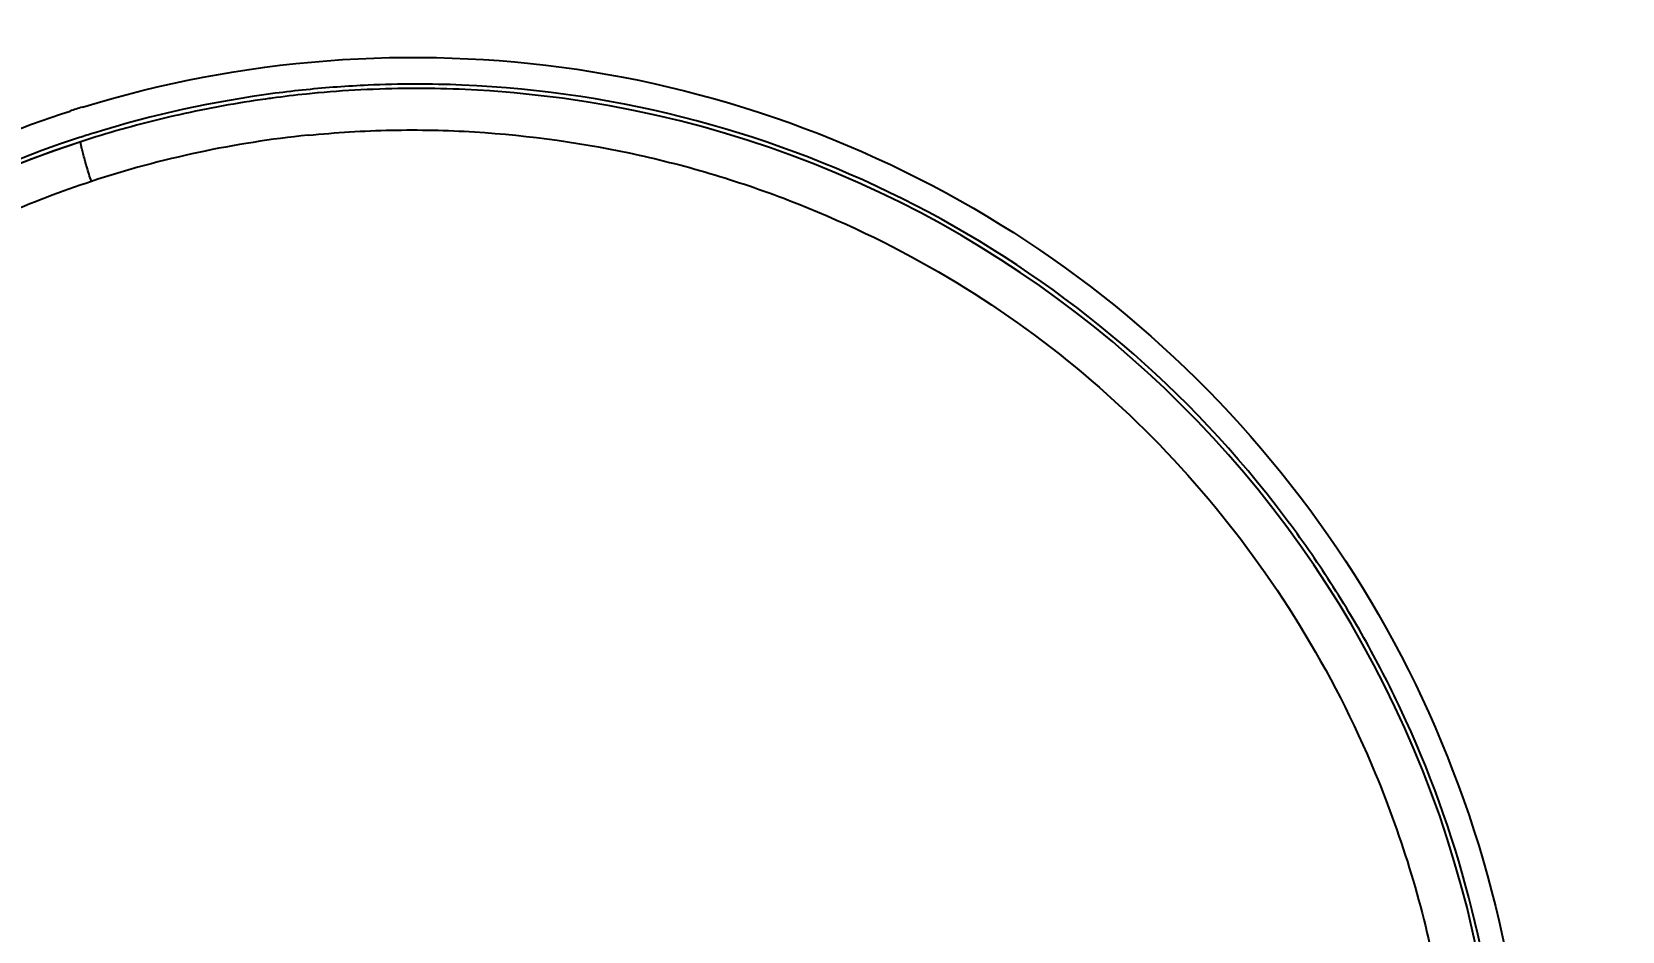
# Model space of a CAD drawing. Extents: x 2340 to 8415, y -46 to 2482.
# Drawn here: x 5924.38 to 5942.73, y 736.8 to 747.18 of the extents above; entities that cross this region are included whole.
import ezdxf

# ---------------------------------------------------------------- set-up
doc = ezdxf.new("R2010")
doc.units = 0
doc.header["$LTSCALE"] = 20
doc.header["$MEASUREMENT"] = 0
doc.layers.get('0').update_dxf_attribs({"linetype": 'CONTINUOUS'})
doc.layers.get('DEFPOINTS').update_dxf_attribs({"linetype": 'CONTINUOUS'})
doc.layers.add('00_COMPONENTS', color=7, linetype='CONTINUOUS')
doc.styles.get("Standard").update_dxf_attribs({"font": 'NanumGothic.ttf'})
doc.dimstyles.get("Standard").update_dxf_attribs({"dimtxt": 2.7, "dimasz": 2.5, "dimexe": 1.5, "dimexo": 1.5, "dimgap": 1.5, "dimtad": 1, "dimdec": 0, "dimlfac": 10, "dimzin": 0, "dimdsep": 46, "dimtxsty": 'Standard', "dimcen": 0, "dimclrt": 2, "dimadec": 0, "dimazin": 0, "dimtfac": 1, "dimtdec": 0, "dimtmove": 0, "dimatfit": 3, "dimfxl": 0, "dimtolj": 1, "dimtzin": 0, "dimarcsym": 0})

# ---------------------------------------------------------------- blocks, each defined once
blk = doc.blocks.new('A$C7b8c0583')
at = {"layer": '00_COMPONENTS', "color": 7, "linetype": 'Continuous'}
for centre, radius, start, end in [((129.363, 52.87), 12.55, 95.8132, 97.453), ((129.363, 52.87), 12.55, 92.5453, 95.8132), ((129.363, 52.87), 12.5, 92.604, 95.2082), ((129.363, 52.87), 12.5, 90, 92.604), ((129.363, 52.87), 12.55, 87.6059, 92.5453), ((129.363, 52.87), 12.5, 87.4092, 90), ((129.363, 52.87), 12.55, 37.7547, 87.6059), ((129.363, 52.87), 12.5, 287.9727, 87.4092), ((129.304, 52.91), 12.819, 107.2209, 107.8873), ((129.363, 52.87), 12.55, 97.453, 107.2483), ((129.363, 52.87), 12.5, 100.6239, 102.9128), ((129.363, 52.87), 12.5, 100.2806, 100.6239), ((129.363, 52.87), 12.5, 98.0061, 100.2806), ((129.363, 52.87), 12.5, 97.6531, 98.0061), ((129.363, 52.87), 12.5, 95.815, 97.6531), ((129.363, 52.87), 12.5, 95.2315, 95.815), ((129.363, 52.87), 12.5, 95.2082, 95.2315), ((129.363, 52.87), 12.5, 103.2329, 105.5487), ((129.363, 52.87), 12.5, 103.2329, 105.5487), ((129.363, 52.87), 12.5, 102.9127, 103.2329), ((129.363, 52.87), 12.5, 102.9128, 103.2329), ((129.363, 52.87), 12.55, 108.0401, 141.4477), ((129.363, 52.87), 12.55, 107.2483, 108.0401), ((129.363, 52.87), 12.5, 105.8302, 108.0335), ((129.363, 52.87), 12.5, 105.8302, 108.0335), ((129.337, 52.963), 11.931, 95.8828, 108.1866), ((129.363, 52.87), 12.5, 105.5487, 105.8302), ((129.363, 52.87), 12.5, 105.5487, 105.8302), ((129.363, 52.87), 12.5, 108.1481, 270), ((129.363, 52.87), 12.5, 108.2609, 267.4128), ((129.363, 52.87), 12.5, 108.148, 108.2609), ((129.363, 52.87), 12.5, 108.0335, 108.148), ((129.363, 52.87), 12.5, 108.0335, 108.1481), ((129.363, 52.87), 12.55, 33.5774, 37.7547), ((129.363, 52.87), 12.55, 29.4012, 33.5774), ((129.363, 52.87), 12.55, 25.189, 29.4012), ((129.363, 52.87), 12.55, 4.034, 25.189)]:
    blk.add_arc(centre, radius, start, end, dxfattribs=at)
for points, knots in [([(125.509, 65.154), (127.332, 65.719), (131.29, 66.027), (136.804, 63.868), (140.852, 59.526), (142.016, 55.709), (142.154, 53.794)], [0, 0, 0, 0, 0.249289, 0.4989, 0.749116, 1, 1, 1, 1]), ([(116.505, 53.959), (116.611, 55.213), (117.195, 57.702), (119.115, 61.003), (121.898, 63.602), (124.179, 64.725), (125.367, 65.109)], [0, 0, 0, 0, 0.250898, 0.501324, 0.751021, 1, 1, 1, 1]), ([(128.114, 64.83), (128.433, 64.863), (129.073, 64.902), (130.354, 64.875), (131.628, 64.695), (132.867, 64.368), (134.076, 63.944), (135.519, 63.236), (137.093, 62.121), (138.461, 60.762), (139.597, 59.204), (140.182, 58.058), (140.428, 57.467)], [0, 0, 0, 0, 0.062535, 0.125065, 0.250022, 0.312548, 0.375073, 0.50003, 0.624991, 0.74997, 0.874973, 1, 1, 1, 1]), ([(125.613, 64.297), (125.604, 64.325), (125.587, 64.381), (125.561, 64.464), (125.538, 64.544), (125.518, 64.615), (125.504, 64.673), (125.495, 64.712), (125.492, 64.735), (125.491, 64.746), (125.491, 64.753), (125.492, 64.756), (125.493, 64.756)], [0, 0, 0, 0, 0.184187, 0.370252, 0.547899, 0.705875, 0.833753, 0.925969, 0.957588, 0.979835, 0.993454, 1, 1, 1, 1]), ([(125.613, 64.297), (125.266, 64.182), (124.581, 63.922), (123.592, 63.442), (122.65, 62.875), (121.467, 62.01), (120.142, 60.732), (118.872, 58.925), (117.953, 56.918), (117.405, 54.78), (117.278, 52.944), (117.382, 51.483), (117.622, 50.039), (118.174, 48.287), (119.198, 46.34), (120.327, 44.893), (121.376, 43.877), (122.517, 42.964), (124.096, 42.031), (125.816, 41.394), (127.242, 41.07), (128.33, 40.925), (129.428, 40.877), (130.159, 40.914), (130.523, 40.951)], [0, 0, 0, 0, 0.031281, 0.062576, 0.093872, 0.125177, 0.187738, 0.250322, 0.312917, 0.375501, 0.438053, 0.469343, 0.50062, 0.563064, 0.625458, 0.687815, 0.719018, 0.75022, 0.812572, 0.87496, 0.906201, 0.937452, 0.968726, 1, 1, 1, 1]), ([(140.428, 57.467), (140.586, 57.087), (140.863, 56.31), (141.159, 55.11), (141.296, 54.088), (141.341, 53.265), (141.342, 52.442), (141.264, 51.413), (141.044, 50.196), (140.704, 49.006), (140.248, 47.856), (139.676, 46.757), (139.107, 45.896), (138.599, 45.247), (138.192, 44.782), (137.76, 44.339), (137.307, 43.919), (136.909, 43.591), (136.583, 43.339), (136.335, 43.154), (136.084, 42.974), (135.827, 42.802), (135.564, 42.64), (135.294, 42.49), (135.019, 42.347), (134.649, 42.166), (134.18, 41.953), (133.611, 41.712), (133.228, 41.56), (133.036, 41.487)], [0, 0, 0, 0, 0.062437, 0.124881, 0.187335, 0.218576, 0.24982, 0.312296, 0.374782, 0.437279, 0.499784, 0.562295, 0.624811, 0.656082, 0.687353, 0.718625, 0.749897, 0.781165, 0.796801, 0.812435, 0.82807, 0.843706, 0.859338, 0.87497, 0.890604, 0.906234, 0.937489, 0.968746, 1, 1, 1, 1])]:
    blk.add_open_spline(points, degree=3, knots=knots, dxfattribs=at)
blk = doc.blocks.new('*D27')
at = {"color": 3, "lineweight": -2}
for p, q in [((6015.86, 1256.014), (5595.339, 1256.014)), ((5600.339, 1236.014), (5600.339, 321.193)), ((5764.155, 301.193), (5595.339, 301.193))]:
    blk.add_line(p, q, dxfattribs=at)
at = {"color": 3}
for points in [[(5597.005, 1236.014), (5603.672, 1236.014), (5600.339, 1256.014)], [(5597.005, 321.193), (5603.672, 321.193), (5600.339, 301.193)]]:
    blk.add_solid(points, dxfattribs=at)
at = {"layer": 'DEFPOINTS', "color": 0}
for p in [(6017.36, 1256.014), (5600.339, 301.193), (5765.655, 301.193)]:
    blk.add_point(p, dxfattribs=at)
at = {"color": 2, "insert": (5572.647, 778.603), "char_height": 26, "attachment_point": 5, "rotation": 90}
blk.add_mtext('\\A1;{\\H1.25x;955}', dxfattribs=at)

msp = doc.modelspace()

# ---------------------------------------------------------------- block references
msp.add_blockref('A$C7b8c0583', (5799.452, 681.153))

# ---------------------------------------------------------------- dimensions: what is measured, and where the dimension line sits
dim = msp.add_linear_dim(base=(5600.339, 301.193), p1=(6017.36, 1256.014), p2=(5765.655, 301.193), angle=90, text='{\\H1.25x;955}', dimstyle='Standard', override={"dimtxt": 26, "dimasz": 20, "dimexe": 5, "dimgap": 10, "dimlfac": 1, "dimzin": 12, "dimclrd": 3, "dimclre": 3, "dimazin": 2, "dimarcsym": 1})
dim.commit()
dim.dimension.update_dxf_attribs({"geometry": '*D27', "text_midpoint": (5572.647, 778.603)})

doc.saveas('drawing.dxf')
